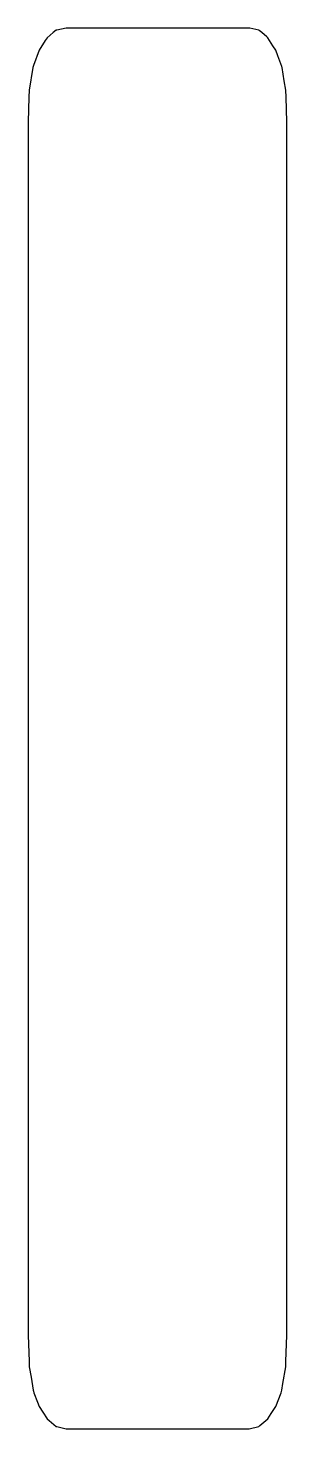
# Model space of a CAD drawing. Header units: metres. Extents: x 2.4 to 16, y -9.4 to 64.1.
import ezdxf

# ---------------------------------------------------------------- set-up
doc = ezdxf.new("R2010")
doc.units = ezdxf.units.M

msp = doc.modelspace()

# ---------------------------------------------------------------- linework, layer by layer
for p, q in [((3.882, 64.021), (3.727, 63.91)), ((3.913, 64.028), (3.882, 64.021)), ((4.4, 64.139), (3.913, 64.028)), ((5.507, 64.139), (4.4, 64.139)), ((14, 64.139), (5.507, 64.139)), ((14.057, 64.126), (14, 64.139)), ((14.518, 64.021), (14.057, 64.126)), ((14.541, 64.004), (14.518, 64.021)), ((14.673, 63.91), (14.541, 64.004)), ((3.307, 63.484), (2.986, 62.975)), ((3.4, 63.631), (3.307, 63.484)), ((3.727, 63.91), (3.4, 63.631)), ((14.944, 63.679), (14.673, 63.91)), ((15, 63.631), (14.944, 63.679)), ((15.265, 63.21), (15, 63.631)), ((2.986, 62.975), (2.687, 62.172)), ((15.414, 62.975), (15.265, 63.21)), ((15.526, 62.674), (15.414, 62.975)), ((15.732, 62.12), (15.526, 62.674)), ((2.656, 62.062), (2.468, 60.876)), ((2.668, 62.12), (2.656, 62.062)), ((2.687, 62.172), (2.668, 62.12)), ((15.736, 62.098), (15.732, 62.12)), ((15.744, 62.062), (15.736, 62.098)), ((15.736, 62.098), (15.736, 62.098)), ((15.853, 61.374), (15.744, 62.062)), ((15.932, 60.876), (15.853, 61.374)), ((2.449, 60.506), (2.4, 59.219)), ((2.468, 60.876), (2.449, 60.506)), ((15.951, 60.506), (15.932, 60.876)), ((16, 59.219), (15.951, 60.506)), ((2.4, 59.219), (2.4, 59.11)), ((2.4, 59.11), (2.4, 59.108)), ((2.4, 59.108), (2.4, 57.581)), ((16, 59.106), (16, 59.219)), ((16, 57.579), (16, 59.106)), ((2.4, 57.581), (2.4, 57.562)), ((2.4, 57.562), (2.4, 56.052)), ((16, 56.09), (16, 57.579)), ((2.4, 56.052), (2.4, 56.029)), ((2.4, 56.029), (2.4, 56.01)), ((2.4, 56.01), (2.4, 55.996)), ((2.4, 55.996), (2.4, 55.815)), ((16, 56.043), (16, 56.09)), ((16, 55.999), (16, 56.043)), ((16, 55.277), (16, 55.999)), ((2.4, 55.815), (2.4, 55.63)), ((2.4, 55.63), (2.4, 55.277)), ((2.4, 55.277), (2.4, 54.74)), ((16, 54.74), (16, 55.277)), ((2.4, 54.74), (2.4, 53.135)), ((16, 53.135), (16, 54.74)), ((2.4, 53.135), (2.4, 45.593)), ((16, 45.593), (16, 53.135)), ((2.4, 45.593), (2.4, 8.195)), ((16, 8.195), (16, 45.593)), ((2.4, 8.195), (2.4, 1.297)), ((16, 1.297), (16, 8.195)), ((2.4, 1.297), (2.4, 0.146)), ((16, 0.146), (16, 1.297)), ((2.4, 0.146), (2.4, -0.501)), ((16, -0.501), (16, 0.146)), ((2.4, -0.501), (2.4, -0.791)), ((16, -1.191), (16, -0.501)), ((2.4, -0.791), (2.4, -1.024)), ((2.4, -1.024), (2.4, -1.225)), ((2.4, -1.225), (2.4, -1.242)), ((2.4, -1.242), (2.4, -1.264)), ((2.4, -1.264), (2.4, -1.289)), ((2.4, -1.289), (2.4, -2.832)), ((16, -1.238), (16, -1.191)), ((16, -1.291), (16, -1.238)), ((16, -2.816), (16, -1.291)), ((2.4, -2.832), (2.4, -2.851)), ((2.4, -2.851), (2.4, -4.426)), ((16, -4.422), (16, -2.816)), ((2.4, -4.426), (2.4, -4.491)), ((2.4, -4.491), (2.453, -5.867)), ((15.947, -5.867), (16, -4.491)), ((16, -4.491), (16, -4.422)), ((2.453, -5.867), (2.468, -6.146)), ((15.932, -6.146), (15.947, -5.867)), ((2.468, -6.146), (2.559, -6.701)), ((15.788, -7.032), (15.932, -6.146)), ((2.559, -6.701), (2.668, -7.373)), ((15.732, -7.373), (15.788, -7.032)), ((2.668, -7.373), (2.683, -7.424)), ((2.683, -7.424), (2.711, -7.514)), ((2.711, -7.514), (2.899, -8.007)), ((2.899, -8.007), (2.986, -8.237)), ((15.414, -8.237), (15.689, -7.514)), ((15.689, -7.514), (15.732, -7.373)), ((2.986, -8.237), (3.173, -8.526)), ((3.173, -8.526), (3.4, -8.877)), ((15, -8.877), (15.175, -8.606)), ((15.175, -8.606), (15.414, -8.237)), ((3.4, -8.877), (3.511, -8.969)), ((3.511, -8.969), (3.882, -9.279)), ((3.882, -9.279), (3.921, -9.289)), ((3.921, -9.289), (4.4, -9.416)), ((4.4, -9.416), (4.516, -9.416)), ((4.516, -9.416), (14, -9.416)), ((14, -9.416), (14.007, -9.415)), ((14.007, -9.415), (14.518, -9.279)), ((14.518, -9.279), (14.566, -9.239)), ((14.566, -9.239), (15, -8.877))]:
    msp.add_line(p, q)

doc.saveas('drawing.dxf')
